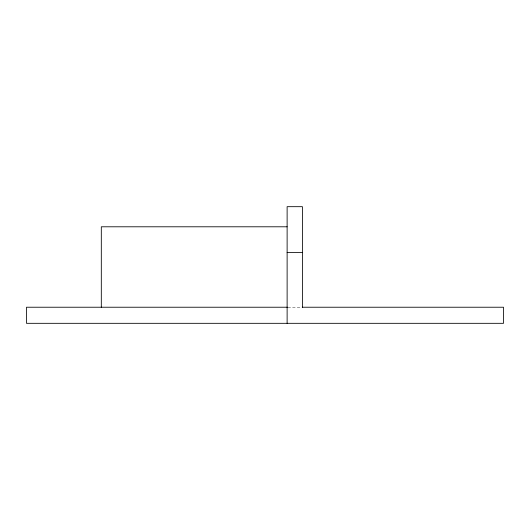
<?xml version="1.0" encoding="UTF-8"?>
<svg xmlns="http://www.w3.org/2000/svg" width="530" height="530" viewBox="0 0 530 530"><rect width="100%" height="100%" fill="white"/><g stroke="black" fill="none" stroke-linecap="round" stroke-linejoin="round"><path stroke-width="0.4" stroke-dasharray="2.65 1.99" d="M287.923 307.228L301.596 307.228"/><path stroke-width="0.79" d="M287.134 226.794L101.309 226.794L101.309 307.228M287.121 252.532L302.405 252.532M287.505 307.228L26.5 307.228L26.5 323.32L503.5 323.32L503.5 307.228L302.266 307.228M302.405 307.228L302.405 206.68L287.121 206.68L287.121 323.32"/></g></svg>
